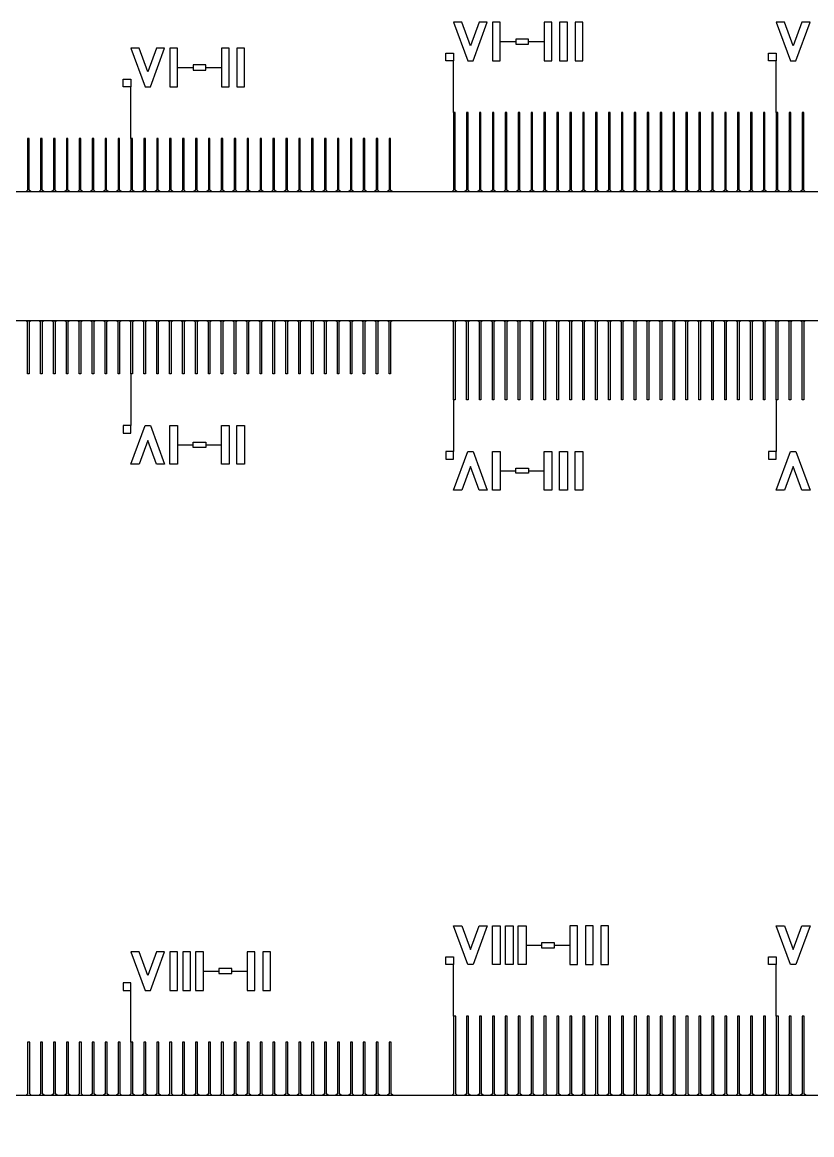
# Model space of a CAD drawing. Extents: x 135699 to 160699, y 112501 to 137501.
# Drawn here: x 147032.6 to 147338.4, y 124836 to 125266.9 of the extents above; entities that cross this region are included whole.
import ezdxf

# ---------------------------------------------------------------- set-up
doc = ezdxf.new("R2010")
doc.units = 13
doc.layers.add('0.6', color=7, linetype='Continuous', true_color=0x00f000)
doc.layers.add('Write', color=7, linetype='Continuous', true_color=0x839eaa)
doc.layers.add('0.8', color=30, linetype='Continuous')
doc.layers.add('Main', color=140, linetype='Continuous')

msp = doc.modelspace()

# ---------------------------------------------------------------- linework, layer by layer
for p, q in [((147217.73, 125259.41), (147223.73, 125259.41)), ((147228.73, 125259.41), (147234.73, 125259.41)), ((147092.73, 125249.41), (147098.73, 125249.41)), ((147103.73, 125249.41), (147109.73, 125249.41)), ((147199.68, 125231.91), (147199.68, 125251.91)), ((147324.68, 125231.91), (147324.68, 125251.91)), ((147074.68, 125221.91), (147074.68, 125241.91)), ((147074.68, 125130.71), (147074.68, 125110.71)), ((147199.68, 125120.71), (147199.68, 125100.71)), ((147324.68, 125120.71), (147324.68, 125100.71)), ((147092.73, 125103.21), (147098.73, 125103.21)), ((147103.73, 125103.21), (147109.73, 125103.21)), ((147217.73, 125093.21), (147223.73, 125093.21)), ((147228.73, 125093.21), (147234.73, 125093.21)), ((147227.73, 124909.41), (147233.73, 124909.41)), ((147238.73, 124909.41), (147244.73, 124909.41)), ((147102.73, 124899.41), (147108.73, 124899.41)), ((147113.73, 124899.41), (147119.73, 124899.41)), ((147199.68, 124881.91), (147199.68, 124901.91)), ((147324.68, 124881.91), (147324.68, 124901.91)), ((147074.68, 124871.91), (147074.68, 124891.91))]:
    msp.add_line(p, q)
at = {"layer": '0.6'}
for points in [[(147200.88, 125201.31), (147200.28, 125201.91), (147200.28, 125231.91), (147199.68, 125231.91), (147199.68, 125201.91), (147199.08, 125201.31)], [(147205.88, 125201.31), (147205.28, 125201.91), (147205.28, 125231.91), (147204.68, 125231.91), (147204.68, 125201.91), (147204.08, 125201.31)], [(147210.88, 125201.31), (147210.28, 125201.91), (147210.28, 125231.91), (147209.68, 125231.91), (147209.68, 125201.91), (147209.08, 125201.31)], [(147215.88, 125201.31), (147215.28, 125201.91), (147215.28, 125231.91), (147214.68, 125231.91), (147214.68, 125201.91), (147214.08, 125201.31)], [(147220.88, 125201.31), (147220.28, 125201.91), (147220.28, 125231.91), (147219.68, 125231.91), (147219.68, 125201.91), (147219.08, 125201.31)], [(147225.88, 125201.31), (147225.28, 125201.91), (147225.28, 125231.91), (147224.68, 125231.91), (147224.68, 125201.91), (147224.08, 125201.31)], [(147230.88, 125201.31), (147230.28, 125201.91), (147230.28, 125231.91), (147229.68, 125231.91), (147229.68, 125201.91), (147229.08, 125201.31)], [(147235.88, 125201.31), (147235.28, 125201.91), (147235.28, 125231.91), (147234.68, 125231.91), (147234.68, 125201.91), (147234.08, 125201.31)], [(147240.88, 125201.31), (147240.28, 125201.91), (147240.28, 125231.91), (147239.68, 125231.91), (147239.68, 125201.91), (147239.08, 125201.31)], [(147245.88, 125201.31), (147245.28, 125201.91), (147245.28, 125231.91), (147244.68, 125231.91), (147244.68, 125201.91), (147244.08, 125201.31)], [(147250.88, 125201.31), (147250.28, 125201.91), (147250.28, 125231.91), (147249.68, 125231.91), (147249.68, 125201.91), (147249.08, 125201.31)], [(147255.88, 125201.31), (147255.28, 125201.91), (147255.28, 125231.91), (147254.68, 125231.91), (147254.68, 125201.91), (147254.08, 125201.31)], [(147260.88, 125201.31), (147260.28, 125201.91), (147260.28, 125231.91), (147259.68, 125231.91), (147259.68, 125201.91), (147259.08, 125201.31)], [(147265.88, 125201.31), (147265.28, 125201.91), (147265.28, 125231.91), (147264.68, 125231.91), (147264.68, 125201.91), (147264.08, 125201.31)], [(147270.88, 125201.31), (147270.28, 125201.91), (147270.28, 125231.91), (147269.68, 125231.91), (147269.68, 125201.91), (147269.08, 125201.31)], [(147275.88, 125201.31), (147275.28, 125201.91), (147275.28, 125231.91), (147274.68, 125231.91), (147274.68, 125201.91), (147274.08, 125201.31)], [(147280.88, 125201.31), (147280.28, 125201.91), (147280.28, 125231.91), (147279.68, 125231.91), (147279.68, 125201.91), (147279.08, 125201.31)], [(147285.88, 125201.31), (147285.28, 125201.91), (147285.28, 125231.91), (147284.68, 125231.91), (147284.68, 125201.91), (147284.08, 125201.31)], [(147290.88, 125201.31), (147290.28, 125201.91), (147290.28, 125231.91), (147289.68, 125231.91), (147289.68, 125201.91), (147289.08, 125201.31)], [(147295.88, 125201.31), (147295.28, 125201.91), (147295.28, 125231.91), (147294.68, 125231.91), (147294.68, 125201.91), (147294.08, 125201.31)], [(147300.88, 125201.31), (147300.28, 125201.91), (147300.28, 125231.91), (147299.68, 125231.91), (147299.68, 125201.91), (147299.08, 125201.31)], [(147305.88, 125201.31), (147305.28, 125201.91), (147305.28, 125231.91), (147304.68, 125231.91), (147304.68, 125201.91), (147304.08, 125201.31)], [(147310.88, 125201.31), (147310.28, 125201.91), (147310.28, 125231.91), (147309.68, 125231.91), (147309.68, 125201.91), (147309.08, 125201.31)], [(147315.88, 125201.31), (147315.28, 125201.91), (147315.28, 125231.91), (147314.68, 125231.91), (147314.68, 125201.91), (147314.08, 125201.31)], [(147320.88, 125201.31), (147320.28, 125201.91), (147320.28, 125231.91), (147319.68, 125231.91), (147319.68, 125201.91), (147319.08, 125201.31)], [(147325.88, 125201.31), (147325.28, 125201.91), (147325.28, 125231.91), (147324.68, 125231.91), (147324.68, 125201.91), (147324.08, 125201.31)], [(147330.88, 125201.31), (147330.28, 125201.91), (147330.28, 125231.91), (147329.68, 125231.91), (147329.68, 125201.91), (147329.08, 125201.31)], [(147335.88, 125201.31), (147335.28, 125201.91), (147335.28, 125231.91), (147334.68, 125231.91), (147334.68, 125201.91), (147334.08, 125201.31)], [(147035.88, 125201.31), (147035.28, 125201.91), (147035.28, 125221.91), (147034.68, 125221.91), (147034.68, 125201.91), (147034.08, 125201.31)], [(147040.88, 125201.31), (147040.28, 125201.91), (147040.28, 125221.91), (147039.68, 125221.91), (147039.68, 125201.91), (147039.08, 125201.31)], [(147045.88, 125201.31), (147045.28, 125201.91), (147045.28, 125221.91), (147044.68, 125221.91), (147044.68, 125201.91), (147044.08, 125201.31)], [(147050.88, 125201.31), (147050.28, 125201.91), (147050.28, 125221.91), (147049.68, 125221.91), (147049.68, 125201.91), (147049.08, 125201.31)], [(147055.88, 125201.31), (147055.28, 125201.91), (147055.28, 125221.91), (147054.68, 125221.91), (147054.68, 125201.91), (147054.08, 125201.31)], [(147060.88, 125201.31), (147060.28, 125201.91), (147060.28, 125221.91), (147059.68, 125221.91), (147059.68, 125201.91), (147059.08, 125201.31)], [(147065.88, 125201.31), (147065.28, 125201.91), (147065.28, 125221.91), (147064.68, 125221.91), (147064.68, 125201.91), (147064.08, 125201.31)], [(147070.88, 125201.31), (147070.28, 125201.91), (147070.28, 125221.91), (147069.68, 125221.91), (147069.68, 125201.91), (147069.08, 125201.31)], [(147075.88, 125201.31), (147075.28, 125201.91), (147075.28, 125221.91), (147074.68, 125221.91), (147074.68, 125201.91), (147074.08, 125201.31)], [(147080.88, 125201.31), (147080.28, 125201.91), (147080.28, 125221.91), (147079.68, 125221.91), (147079.68, 125201.91), (147079.08, 125201.31)], [(147085.88, 125201.31), (147085.28, 125201.91), (147085.28, 125221.91), (147084.68, 125221.91), (147084.68, 125201.91), (147084.08, 125201.31)], [(147090.88, 125201.31), (147090.28, 125201.91), (147090.28, 125221.91), (147089.68, 125221.91), (147089.68, 125201.91), (147089.08, 125201.31)], [(147095.88, 125201.31), (147095.28, 125201.91), (147095.28, 125221.91), (147094.68, 125221.91), (147094.68, 125201.91), (147094.08, 125201.31)], [(147100.88, 125201.31), (147100.28, 125201.91), (147100.28, 125221.91), (147099.68, 125221.91), (147099.68, 125201.91), (147099.08, 125201.31)], [(147105.88, 125201.31), (147105.28, 125201.91), (147105.28, 125221.91), (147104.68, 125221.91), (147104.68, 125201.91), (147104.08, 125201.31)], [(147110.88, 125201.31), (147110.28, 125201.91), (147110.28, 125221.91), (147109.68, 125221.91), (147109.68, 125201.91), (147109.08, 125201.31)], [(147115.88, 125201.31), (147115.28, 125201.91), (147115.28, 125221.91), (147114.68, 125221.91), (147114.68, 125201.91), (147114.08, 125201.31)], [(147120.88, 125201.31), (147120.28, 125201.91), (147120.28, 125221.91), (147119.68, 125221.91), (147119.68, 125201.91), (147119.08, 125201.31)], [(147125.88, 125201.31), (147125.28, 125201.91), (147125.28, 125221.91), (147124.68, 125221.91), (147124.68, 125201.91), (147124.08, 125201.31)], [(147130.88, 125201.31), (147130.28, 125201.91), (147130.28, 125221.91), (147129.68, 125221.91), (147129.68, 125201.91), (147129.08, 125201.31)], [(147135.88, 125201.31), (147135.28, 125201.91), (147135.28, 125221.91), (147134.68, 125221.91), (147134.68, 125201.91), (147134.08, 125201.31)], [(147140.88, 125201.31), (147140.28, 125201.91), (147140.28, 125221.91), (147139.68, 125221.91), (147139.68, 125201.91), (147139.08, 125201.31)], [(147145.88, 125201.31), (147145.28, 125201.91), (147145.28, 125221.91), (147144.68, 125221.91), (147144.68, 125201.91), (147144.08, 125201.31)], [(147150.88, 125201.31), (147150.28, 125201.91), (147150.28, 125221.91), (147149.68, 125221.91), (147149.68, 125201.91), (147149.08, 125201.31)], [(147155.88, 125201.31), (147155.28, 125201.91), (147155.28, 125221.91), (147154.68, 125221.91), (147154.68, 125201.91), (147154.08, 125201.31)], [(147160.88, 125201.31), (147160.28, 125201.91), (147160.28, 125221.91), (147159.68, 125221.91), (147159.68, 125201.91), (147159.08, 125201.31)], [(147165.88, 125201.31), (147165.28, 125201.91), (147165.28, 125221.91), (147164.68, 125221.91), (147164.68, 125201.91), (147164.08, 125201.31)], [(147170.88, 125201.31), (147170.28, 125201.91), (147170.28, 125221.91), (147169.68, 125221.91), (147169.68, 125201.91), (147169.08, 125201.31)], [(147175.88, 125201.31), (147175.28, 125201.91), (147175.28, 125221.91), (147174.68, 125221.91), (147174.68, 125201.91), (147174.08, 125201.31)], [(147035.88, 125151.31), (147035.28, 125150.71), (147035.28, 125130.71), (147034.68, 125130.71), (147034.68, 125150.71), (147034.08, 125151.31)], [(147040.88, 125151.31), (147040.28, 125150.71), (147040.28, 125130.71), (147039.68, 125130.71), (147039.68, 125150.71), (147039.08, 125151.31)], [(147045.88, 125151.31), (147045.28, 125150.71), (147045.28, 125130.71), (147044.68, 125130.71), (147044.68, 125150.71), (147044.08, 125151.31)], [(147050.88, 125151.31), (147050.28, 125150.71), (147050.28, 125130.71), (147049.68, 125130.71), (147049.68, 125150.71), (147049.08, 125151.31)], [(147055.88, 125151.31), (147055.28, 125150.71), (147055.28, 125130.71), (147054.68, 125130.71), (147054.68, 125150.71), (147054.08, 125151.31)], [(147060.88, 125151.31), (147060.28, 125150.71), (147060.28, 125130.71), (147059.68, 125130.71), (147059.68, 125150.71), (147059.08, 125151.31)], [(147065.88, 125151.31), (147065.28, 125150.71), (147065.28, 125130.71), (147064.68, 125130.71), (147064.68, 125150.71), (147064.08, 125151.31)], [(147070.88, 125151.31), (147070.28, 125150.71), (147070.28, 125130.71), (147069.68, 125130.71), (147069.68, 125150.71), (147069.08, 125151.31)], [(147075.88, 125151.31), (147075.28, 125150.71), (147075.28, 125130.71), (147074.68, 125130.71), (147074.68, 125150.71), (147074.08, 125151.31)], [(147080.88, 125151.31), (147080.28, 125150.71), (147080.28, 125130.71), (147079.68, 125130.71), (147079.68, 125150.71), (147079.08, 125151.31)], [(147085.88, 125151.31), (147085.28, 125150.71), (147085.28, 125130.71), (147084.68, 125130.71), (147084.68, 125150.71), (147084.08, 125151.31)], [(147090.88, 125151.31), (147090.28, 125150.71), (147090.28, 125130.71), (147089.68, 125130.71), (147089.68, 125150.71), (147089.08, 125151.31)], [(147095.88, 125151.31), (147095.28, 125150.71), (147095.28, 125130.71), (147094.68, 125130.71), (147094.68, 125150.71), (147094.08, 125151.31)], [(147100.88, 125151.31), (147100.28, 125150.71), (147100.28, 125130.71), (147099.68, 125130.71), (147099.68, 125150.71), (147099.08, 125151.31)], [(147105.88, 125151.31), (147105.28, 125150.71), (147105.28, 125130.71), (147104.68, 125130.71), (147104.68, 125150.71), (147104.08, 125151.31)], [(147110.88, 125151.31), (147110.28, 125150.71), (147110.28, 125130.71), (147109.68, 125130.71), (147109.68, 125150.71), (147109.08, 125151.31)], [(147115.88, 125151.31), (147115.28, 125150.71), (147115.28, 125130.71), (147114.68, 125130.71), (147114.68, 125150.71), (147114.08, 125151.31)], [(147120.88, 125151.31), (147120.28, 125150.71), (147120.28, 125130.71), (147119.68, 125130.71), (147119.68, 125150.71), (147119.08, 125151.31)], [(147125.88, 125151.31), (147125.28, 125150.71), (147125.28, 125130.71), (147124.68, 125130.71), (147124.68, 125150.71), (147124.08, 125151.31)], [(147130.88, 125151.31), (147130.28, 125150.71), (147130.28, 125130.71), (147129.68, 125130.71), (147129.68, 125150.71), (147129.08, 125151.31)], [(147135.88, 125151.31), (147135.28, 125150.71), (147135.28, 125130.71), (147134.68, 125130.71), (147134.68, 125150.71), (147134.08, 125151.31)], [(147140.88, 125151.31), (147140.28, 125150.71), (147140.28, 125130.71), (147139.68, 125130.71), (147139.68, 125150.71), (147139.08, 125151.31)], [(147145.88, 125151.31), (147145.28, 125150.71), (147145.28, 125130.71), (147144.68, 125130.71), (147144.68, 125150.71), (147144.08, 125151.31)], [(147150.88, 125151.31), (147150.28, 125150.71), (147150.28, 125130.71), (147149.68, 125130.71), (147149.68, 125150.71), (147149.08, 125151.31)], [(147155.88, 125151.31), (147155.28, 125150.71), (147155.28, 125130.71), (147154.68, 125130.71), (147154.68, 125150.71), (147154.08, 125151.31)], [(147160.88, 125151.31), (147160.28, 125150.71), (147160.28, 125130.71), (147159.68, 125130.71), (147159.68, 125150.71), (147159.08, 125151.31)], [(147165.88, 125151.31), (147165.28, 125150.71), (147165.28, 125130.71), (147164.68, 125130.71), (147164.68, 125150.71), (147164.08, 125151.31)], [(147170.88, 125151.31), (147170.28, 125150.71), (147170.28, 125130.71), (147169.68, 125130.71), (147169.68, 125150.71), (147169.08, 125151.31)], [(147175.88, 125151.31), (147175.28, 125150.71), (147175.28, 125130.71), (147174.68, 125130.71), (147174.68, 125150.71), (147174.08, 125151.31)], [(147200.88, 125151.31), (147200.28, 125150.71), (147200.28, 125120.71), (147199.68, 125120.71), (147199.68, 125150.71), (147199.08, 125151.31)], [(147205.88, 125151.31), (147205.28, 125150.71), (147205.28, 125120.71), (147204.68, 125120.71), (147204.68, 125150.71), (147204.08, 125151.31)], [(147210.88, 125151.31), (147210.28, 125150.71), (147210.28, 125120.71), (147209.68, 125120.71), (147209.68, 125150.71), (147209.08, 125151.31)], [(147215.88, 125151.31), (147215.28, 125150.71), (147215.28, 125120.71), (147214.68, 125120.71), (147214.68, 125150.71), (147214.08, 125151.31)], [(147220.88, 125151.31), (147220.28, 125150.71), (147220.28, 125120.71), (147219.68, 125120.71), (147219.68, 125150.71), (147219.08, 125151.31)], [(147225.88, 125151.31), (147225.28, 125150.71), (147225.28, 125120.71), (147224.68, 125120.71), (147224.68, 125150.71), (147224.08, 125151.31)], [(147230.88, 125151.31), (147230.28, 125150.71), (147230.28, 125120.71), (147229.68, 125120.71), (147229.68, 125150.71), (147229.08, 125151.31)], [(147235.88, 125151.31), (147235.28, 125150.71), (147235.28, 125120.71), (147234.68, 125120.71), (147234.68, 125150.71), (147234.08, 125151.31)], [(147240.88, 125151.31), (147240.28, 125150.71), (147240.28, 125120.71), (147239.68, 125120.71), (147239.68, 125150.71), (147239.08, 125151.31)], [(147245.88, 125151.31), (147245.28, 125150.71), (147245.28, 125120.71), (147244.68, 125120.71), (147244.68, 125150.71), (147244.08, 125151.31)], [(147250.88, 125151.31), (147250.28, 125150.71), (147250.28, 125120.71), (147249.68, 125120.71), (147249.68, 125150.71), (147249.08, 125151.31)], [(147255.88, 125151.31), (147255.28, 125150.71), (147255.28, 125120.71), (147254.68, 125120.71), (147254.68, 125150.71), (147254.08, 125151.31)], [(147260.88, 125151.31), (147260.28, 125150.71), (147260.28, 125120.71), (147259.68, 125120.71), (147259.68, 125150.71), (147259.08, 125151.31)], [(147265.88, 125151.31), (147265.28, 125150.71), (147265.28, 125120.71), (147264.68, 125120.71), (147264.68, 125150.71), (147264.08, 125151.31)], [(147270.88, 125151.31), (147270.28, 125150.71), (147270.28, 125120.71), (147269.68, 125120.71), (147269.68, 125150.71), (147269.08, 125151.31)], [(147275.88, 125151.31), (147275.28, 125150.71), (147275.28, 125120.71), (147274.68, 125120.71), (147274.68, 125150.71), (147274.08, 125151.31)], [(147280.88, 125151.31), (147280.28, 125150.71), (147280.28, 125120.71), (147279.68, 125120.71), (147279.68, 125150.71), (147279.08, 125151.31)], [(147285.88, 125151.31), (147285.28, 125150.71), (147285.28, 125120.71), (147284.68, 125120.71), (147284.68, 125150.71), (147284.08, 125151.31)], [(147290.88, 125151.31), (147290.28, 125150.71), (147290.28, 125120.71), (147289.68, 125120.71), (147289.68, 125150.71), (147289.08, 125151.31)], [(147295.88, 125151.31), (147295.28, 125150.71), (147295.28, 125120.71), (147294.68, 125120.71), (147294.68, 125150.71), (147294.08, 125151.31)], [(147300.88, 125151.31), (147300.28, 125150.71), (147300.28, 125120.71), (147299.68, 125120.71), (147299.68, 125150.71), (147299.08, 125151.31)], [(147305.88, 125151.31), (147305.28, 125150.71), (147305.28, 125120.71), (147304.68, 125120.71), (147304.68, 125150.71), (147304.08, 125151.31)], [(147310.88, 125151.31), (147310.28, 125150.71), (147310.28, 125120.71), (147309.68, 125120.71), (147309.68, 125150.71), (147309.08, 125151.31)], [(147315.88, 125151.31), (147315.28, 125150.71), (147315.28, 125120.71), (147314.68, 125120.71), (147314.68, 125150.71), (147314.08, 125151.31)], [(147320.88, 125151.31), (147320.28, 125150.71), (147320.28, 125120.71), (147319.68, 125120.71), (147319.68, 125150.71), (147319.08, 125151.31)], [(147325.88, 125151.31), (147325.28, 125150.71), (147325.28, 125120.71), (147324.68, 125120.71), (147324.68, 125150.71), (147324.08, 125151.31)], [(147330.88, 125151.31), (147330.28, 125150.71), (147330.28, 125120.71), (147329.68, 125120.71), (147329.68, 125150.71), (147329.08, 125151.31)], [(147335.88, 125151.31), (147335.28, 125150.71), (147335.28, 125120.71), (147334.68, 125120.71), (147334.68, 125150.71), (147334.08, 125151.31)]]:
    msp.add_lwpolyline(points, close=True, dxfattribs=at)
at = {"layer": '0.8'}
for points in [[(147201.08, 124851.31), (147200.48, 124851.91), (147200.48, 124881.91), (147199.68, 124881.91), (147199.68, 124851.91), (147199.08, 124851.31)], [(147206.08, 124851.31), (147205.48, 124851.91), (147205.48, 124881.91), (147204.68, 124881.91), (147204.68, 124851.91), (147204.08, 124851.31)], [(147211.08, 124851.31), (147210.48, 124851.91), (147210.48, 124881.91), (147209.68, 124881.91), (147209.68, 124851.91), (147209.08, 124851.31)], [(147216.08, 124851.31), (147215.48, 124851.91), (147215.48, 124881.91), (147214.68, 124881.91), (147214.68, 124851.91), (147214.08, 124851.31)], [(147221.08, 124851.31), (147220.48, 124851.91), (147220.48, 124881.91), (147219.68, 124881.91), (147219.68, 124851.91), (147219.08, 124851.31)], [(147226.08, 124851.31), (147225.48, 124851.91), (147225.48, 124881.91), (147224.68, 124881.91), (147224.68, 124851.91), (147224.08, 124851.31)], [(147231.08, 124851.31), (147230.48, 124851.91), (147230.48, 124881.91), (147229.68, 124881.91), (147229.68, 124851.91), (147229.08, 124851.31)], [(147236.08, 124851.31), (147235.48, 124851.91), (147235.48, 124881.91), (147234.68, 124881.91), (147234.68, 124851.91), (147234.08, 124851.31)], [(147241.08, 124851.31), (147240.48, 124851.91), (147240.48, 124881.91), (147239.68, 124881.91), (147239.68, 124851.91), (147239.08, 124851.31)], [(147246.08, 124851.31), (147245.48, 124851.91), (147245.48, 124881.91), (147244.68, 124881.91), (147244.68, 124851.91), (147244.08, 124851.31)], [(147251.08, 124851.31), (147250.48, 124851.91), (147250.48, 124881.91), (147249.68, 124881.91), (147249.68, 124851.91), (147249.08, 124851.31)], [(147256.08, 124851.31), (147255.48, 124851.91), (147255.48, 124881.91), (147254.68, 124881.91), (147254.68, 124851.91), (147254.08, 124851.31)], [(147261.08, 124851.31), (147260.48, 124851.91), (147260.48, 124881.91), (147259.68, 124881.91), (147259.68, 124851.91), (147259.08, 124851.31)], [(147266.08, 124851.31), (147265.48, 124851.91), (147265.48, 124881.91), (147264.68, 124881.91), (147264.68, 124851.91), (147264.08, 124851.31)], [(147271.08, 124851.31), (147270.48, 124851.91), (147270.48, 124881.91), (147269.68, 124881.91), (147269.68, 124851.91), (147269.08, 124851.31)], [(147276.08, 124851.31), (147275.48, 124851.91), (147275.48, 124881.91), (147274.68, 124881.91), (147274.68, 124851.91), (147274.08, 124851.31)], [(147281.08, 124851.31), (147280.48, 124851.91), (147280.48, 124881.91), (147279.68, 124881.91), (147279.68, 124851.91), (147279.08, 124851.31)], [(147286.08, 124851.31), (147285.48, 124851.91), (147285.48, 124881.91), (147284.68, 124881.91), (147284.68, 124851.91), (147284.08, 124851.31)], [(147291.08, 124851.31), (147290.48, 124851.91), (147290.48, 124881.91), (147289.68, 124881.91), (147289.68, 124851.91), (147289.08, 124851.31)], [(147296.08, 124851.31), (147295.48, 124851.91), (147295.48, 124881.91), (147294.68, 124881.91), (147294.68, 124851.91), (147294.08, 124851.31)], [(147301.08, 124851.31), (147300.48, 124851.91), (147300.48, 124881.91), (147299.68, 124881.91), (147299.68, 124851.91), (147299.08, 124851.31)], [(147306.08, 124851.31), (147305.48, 124851.91), (147305.48, 124881.91), (147304.68, 124881.91), (147304.68, 124851.91), (147304.08, 124851.31)], [(147311.08, 124851.31), (147310.48, 124851.91), (147310.48, 124881.91), (147309.68, 124881.91), (147309.68, 124851.91), (147309.08, 124851.31)], [(147316.08, 124851.31), (147315.48, 124851.91), (147315.48, 124881.91), (147314.68, 124881.91), (147314.68, 124851.91), (147314.08, 124851.31)], [(147321.08, 124851.31), (147320.48, 124851.91), (147320.48, 124881.91), (147319.68, 124881.91), (147319.68, 124851.91), (147319.08, 124851.31)], [(147326.08, 124851.31), (147325.48, 124851.91), (147325.48, 124881.91), (147324.68, 124881.91), (147324.68, 124851.91), (147324.08, 124851.31)], [(147331.08, 124851.31), (147330.48, 124851.91), (147330.48, 124881.91), (147329.68, 124881.91), (147329.68, 124851.91), (147329.08, 124851.31)], [(147336.08, 124851.31), (147335.48, 124851.91), (147335.48, 124881.91), (147334.68, 124881.91), (147334.68, 124851.91), (147334.08, 124851.31)], [(147036.08, 124851.31), (147035.48, 124851.91), (147035.48, 124871.91), (147034.68, 124871.91), (147034.68, 124851.91), (147034.08, 124851.31)], [(147041.08, 124851.31), (147040.48, 124851.91), (147040.48, 124871.91), (147039.68, 124871.91), (147039.68, 124851.91), (147039.08, 124851.31)], [(147046.08, 124851.31), (147045.48, 124851.91), (147045.48, 124871.91), (147044.68, 124871.91), (147044.68, 124851.91), (147044.08, 124851.31)], [(147051.08, 124851.31), (147050.48, 124851.91), (147050.48, 124871.91), (147049.68, 124871.91), (147049.68, 124851.91), (147049.08, 124851.31)], [(147056.08, 124851.31), (147055.48, 124851.91), (147055.48, 124871.91), (147054.68, 124871.91), (147054.68, 124851.91), (147054.08, 124851.31)], [(147061.08, 124851.31), (147060.48, 124851.91), (147060.48, 124871.91), (147059.68, 124871.91), (147059.68, 124851.91), (147059.08, 124851.31)], [(147066.08, 124851.31), (147065.48, 124851.91), (147065.48, 124871.91), (147064.68, 124871.91), (147064.68, 124851.91), (147064.08, 124851.31)], [(147071.08, 124851.31), (147070.48, 124851.91), (147070.48, 124871.91), (147069.68, 124871.91), (147069.68, 124851.91), (147069.08, 124851.31)], [(147076.08, 124851.31), (147075.48, 124851.91), (147075.48, 124871.91), (147074.68, 124871.91), (147074.68, 124851.91), (147074.08, 124851.31)], [(147081.08, 124851.31), (147080.48, 124851.91), (147080.48, 124871.91), (147079.68, 124871.91), (147079.68, 124851.91), (147079.08, 124851.31)], [(147086.08, 124851.31), (147085.48, 124851.91), (147085.48, 124871.91), (147084.68, 124871.91), (147084.68, 124851.91), (147084.08, 124851.31)], [(147091.08, 124851.31), (147090.48, 124851.91), (147090.48, 124871.91), (147089.68, 124871.91), (147089.68, 124851.91), (147089.08, 124851.31)], [(147096.08, 124851.31), (147095.48, 124851.91), (147095.48, 124871.91), (147094.68, 124871.91), (147094.68, 124851.91), (147094.08, 124851.31)], [(147101.08, 124851.31), (147100.48, 124851.91), (147100.48, 124871.91), (147099.68, 124871.91), (147099.68, 124851.91), (147099.08, 124851.31)], [(147106.08, 124851.31), (147105.48, 124851.91), (147105.48, 124871.91), (147104.68, 124871.91), (147104.68, 124851.91), (147104.08, 124851.31)], [(147111.08, 124851.31), (147110.48, 124851.91), (147110.48, 124871.91), (147109.68, 124871.91), (147109.68, 124851.91), (147109.08, 124851.31)], [(147116.08, 124851.31), (147115.48, 124851.91), (147115.48, 124871.91), (147114.68, 124871.91), (147114.68, 124851.91), (147114.08, 124851.31)], [(147121.08, 124851.31), (147120.48, 124851.91), (147120.48, 124871.91), (147119.68, 124871.91), (147119.68, 124851.91), (147119.08, 124851.31)], [(147126.08, 124851.31), (147125.48, 124851.91), (147125.48, 124871.91), (147124.68, 124871.91), (147124.68, 124851.91), (147124.08, 124851.31)], [(147131.08, 124851.31), (147130.48, 124851.91), (147130.48, 124871.91), (147129.68, 124871.91), (147129.68, 124851.91), (147129.08, 124851.31)], [(147136.08, 124851.31), (147135.48, 124851.91), (147135.48, 124871.91), (147134.68, 124871.91), (147134.68, 124851.91), (147134.08, 124851.31)], [(147141.08, 124851.31), (147140.48, 124851.91), (147140.48, 124871.91), (147139.68, 124871.91), (147139.68, 124851.91), (147139.08, 124851.31)], [(147146.08, 124851.31), (147145.48, 124851.91), (147145.48, 124871.91), (147144.68, 124871.91), (147144.68, 124851.91), (147144.08, 124851.31)], [(147151.08, 124851.31), (147150.48, 124851.91), (147150.48, 124871.91), (147149.68, 124871.91), (147149.68, 124851.91), (147149.08, 124851.31)], [(147156.08, 124851.31), (147155.48, 124851.91), (147155.48, 124871.91), (147154.68, 124871.91), (147154.68, 124851.91), (147154.08, 124851.31)], [(147161.08, 124851.31), (147160.48, 124851.91), (147160.48, 124871.91), (147159.68, 124871.91), (147159.68, 124851.91), (147159.08, 124851.31)], [(147166.08, 124851.31), (147165.48, 124851.91), (147165.48, 124871.91), (147164.68, 124871.91), (147164.68, 124851.91), (147164.08, 124851.31)], [(147171.08, 124851.31), (147170.48, 124851.91), (147170.48, 124871.91), (147169.68, 124871.91), (147169.68, 124851.91), (147169.08, 124851.31)], [(147176.08, 124851.31), (147175.48, 124851.91), (147175.48, 124871.91), (147174.68, 124871.91), (147174.68, 124851.91), (147174.08, 124851.31)]]:
    msp.add_lwpolyline(points, close=True, dxfattribs=at)
at = {"layer": 'Main'}
for points in [[(150449.08, 125201.31, -0.414214), (150549.08, 125101.31), (150549.08, 124901.31, -0.414214), (150449.08, 124801.31), (145949.08, 124801.31, -0.414214), (145849.08, 124901.31), (145849.08, 125101.31, -0.414214), (145949.08, 125201.31)], [(150449.08, 125151.31), (145949.08, 125151.31, 0.414214), (145899.08, 125101.31), (145899.08, 124901.31, 0.414214), (145949.08, 124851.31), (150449.08, 124851.31, 0.414214), (150499.08, 124901.31), (150499.08, 125101.31, 0.414214)]]:
    msp.add_lwpolyline(points, format="xyb", close=True, dxfattribs=at)
at = {"layer": 'Write'}
for points in [[(147206.21, 125257.76), (147202.87, 125266.91), (147199.68, 125266.91), (147205.14, 125251.91), (147207.27, 125251.91), (147212.73, 125266.91), (147209.54, 125266.91)], [(147217.73, 125251.91), (147217.73, 125266.91), (147214.73, 125266.91), (147214.73, 125251.91)], [(147237.73, 125251.91), (147237.73, 125266.91), (147234.73, 125266.91), (147234.73, 125251.91)], [(147243.73, 125251.91), (147243.73, 125266.91), (147240.73, 125266.91), (147240.73, 125251.91)], [(147249.73, 125251.91), (147249.73, 125266.91), (147246.73, 125266.91), (147246.73, 125251.91)], [(147331.21, 125257.76), (147327.87, 125266.91), (147324.68, 125266.91), (147330.14, 125251.91), (147332.27, 125251.91), (147337.73, 125266.91), (147334.54, 125266.91)], [(147081.21, 125247.76), (147077.87, 125256.91), (147074.68, 125256.91), (147080.14, 125241.91), (147082.27, 125241.91), (147087.73, 125256.91), (147084.54, 125256.91)], [(147092.73, 125241.91), (147092.73, 125256.91), (147089.73, 125256.91), (147089.73, 125241.91)], [(147112.73, 125241.91), (147112.73, 125256.91), (147109.73, 125256.91), (147109.73, 125241.91)], [(147118.73, 125241.91), (147118.73, 125256.91), (147115.73, 125256.91), (147115.73, 125241.91)], [(147228.73, 125258.41), (147228.73, 125260.41), (147223.73, 125260.41), (147223.73, 125258.41)], [(147196.68, 125251.91), (147196.68, 125254.91), (147199.68, 125254.91), (147199.68, 125251.91)], [(147321.68, 125251.91), (147321.68, 125254.91), (147324.68, 125254.91), (147324.68, 125251.91)], [(147103.73, 125248.41), (147103.73, 125250.41), (147098.73, 125250.41), (147098.73, 125248.41)], [(147071.68, 125241.91), (147071.68, 125244.91), (147074.68, 125244.91), (147074.68, 125241.91)], [(147071.68, 125110.71), (147071.68, 125107.71), (147074.68, 125107.71), (147074.68, 125110.71)], [(147081.21, 125104.86), (147077.87, 125095.71), (147074.68, 125095.71), (147080.14, 125110.71), (147082.27, 125110.71), (147087.73, 125095.71), (147084.54, 125095.71)], [(147092.73, 125110.71), (147092.73, 125095.71), (147089.73, 125095.71), (147089.73, 125110.71)], [(147112.73, 125110.71), (147112.73, 125095.71), (147109.73, 125095.71), (147109.73, 125110.71)], [(147118.73, 125110.71), (147118.73, 125095.71), (147115.73, 125095.71), (147115.73, 125110.71)], [(147103.73, 125104.21), (147103.73, 125102.21), (147098.73, 125102.21), (147098.73, 125104.21)], [(147196.68, 125100.71), (147196.68, 125097.71), (147199.68, 125097.71), (147199.68, 125100.71)], [(147206.21, 125094.86), (147202.87, 125085.71), (147199.68, 125085.71), (147205.14, 125100.71), (147207.27, 125100.71), (147212.73, 125085.71), (147209.54, 125085.71)], [(147217.73, 125100.71), (147217.73, 125085.71), (147214.73, 125085.71), (147214.73, 125100.71)], [(147237.73, 125100.71), (147237.73, 125085.71), (147234.73, 125085.71), (147234.73, 125100.71)], [(147243.73, 125100.71), (147243.73, 125085.71), (147240.73, 125085.71), (147240.73, 125100.71)], [(147249.73, 125100.71), (147249.73, 125085.71), (147246.73, 125085.71), (147246.73, 125100.71)], [(147321.68, 125100.71), (147321.68, 125097.71), (147324.68, 125097.71), (147324.68, 125100.71)], [(147331.21, 125094.86), (147327.87, 125085.71), (147324.68, 125085.71), (147330.14, 125100.71), (147332.27, 125100.71), (147337.73, 125085.71), (147334.54, 125085.71)], [(147228.73, 125094.21), (147228.73, 125092.21), (147223.73, 125092.21), (147223.73, 125094.21)], [(147205.14, 124901.91), (147199.68, 124916.91), (147202.87, 124916.91), (147206.21, 124907.76), (147209.54, 124916.91), (147212.73, 124916.91), (147207.27, 124901.91)], [(147217.73, 124901.91), (147214.73, 124901.91), (147214.73, 124916.91), (147217.73, 124916.91)], [(147219.73, 124901.91), (147219.73, 124916.91), (147222.73, 124916.91), (147222.73, 124901.91)], [(147224.73, 124901.91), (147224.73, 124916.91), (147227.73, 124916.91), (147227.73, 124901.91)], [(147247.73, 124901.91), (147247.73, 124916.91), (147244.73, 124916.91), (147244.73, 124901.91)], [(147253.73, 124901.91), (147253.73, 124916.91), (147250.73, 124916.91), (147250.73, 124901.91)], [(147259.73, 124901.91), (147259.73, 124916.91), (147256.73, 124916.91), (147256.73, 124901.91)], [(147330.14, 124901.91), (147324.68, 124916.91), (147327.87, 124916.91), (147331.21, 124907.76), (147334.54, 124916.91), (147337.73, 124916.91), (147332.27, 124901.91)], [(147238.73, 124908.41), (147238.73, 124910.41), (147233.73, 124910.41), (147233.73, 124908.41)], [(147081.21, 124897.76), (147077.87, 124906.91), (147074.68, 124906.91), (147080.14, 124891.91), (147082.27, 124891.91), (147087.73, 124906.91), (147084.54, 124906.91)], [(147089.73, 124891.91), (147092.73, 124891.91), (147092.73, 124906.91), (147089.73, 124906.91)], [(147094.73, 124891.91), (147097.73, 124891.91), (147097.73, 124906.91), (147094.73, 124906.91)], [(147099.73, 124891.91), (147102.73, 124891.91), (147102.73, 124906.91), (147099.73, 124906.91)], [(147122.73, 124891.91), (147122.73, 124906.91), (147119.73, 124906.91), (147119.73, 124891.91)], [(147128.73, 124891.91), (147128.73, 124906.91), (147125.73, 124906.91), (147125.73, 124891.91)], [(147199.68, 124901.91), (147196.68, 124901.91), (147196.68, 124904.91), (147199.68, 124904.91)], [(147324.68, 124901.91), (147321.68, 124901.91), (147321.68, 124904.91), (147324.68, 124904.91)], [(147113.73, 124898.41), (147113.73, 124900.41), (147108.73, 124900.41), (147108.73, 124898.41)], [(147074.68, 124891.91), (147074.68, 124894.91), (147071.68, 124894.91), (147071.68, 124891.91)]]:
    msp.add_lwpolyline(points, close=True, dxfattribs=at)

doc.saveas('drawing.dxf')
